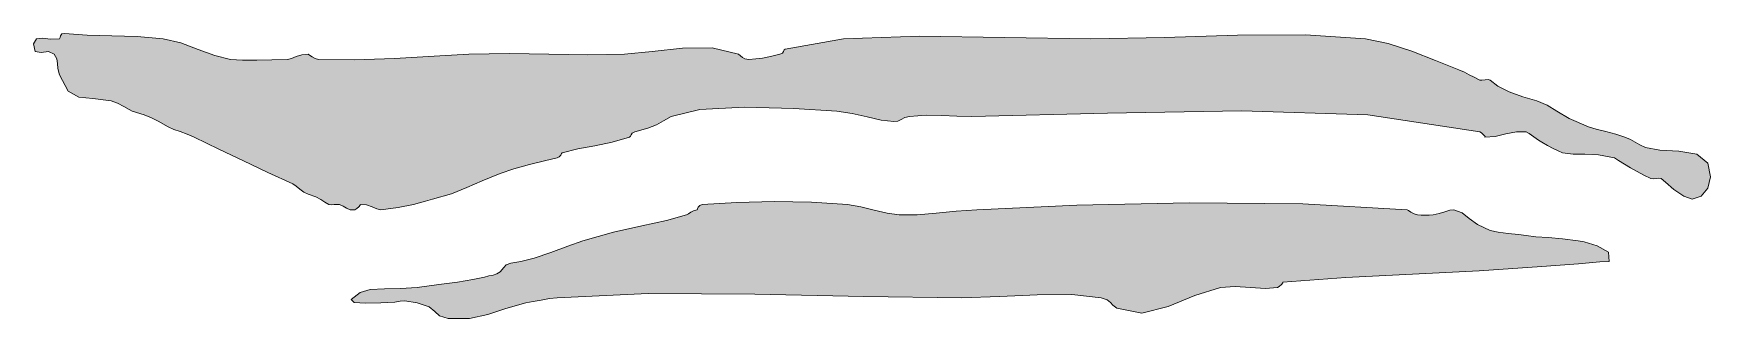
# Model space of a CAD drawing. Header units: inches. Extents: x -600 to 863, y -502 to 873.
# Drawn here: x -133.06 to -98.81, y -32.18 to -26.36 of the extents above; entities that cross this region are included whole.
import ezdxf

# ---------------------------------------------------------------- set-up
doc = ezdxf.new("R2010")
doc.units = ezdxf.units.IN
doc.header["$MEASUREMENT"] = 0
doc.layers.add('Layer 1', color=7, linetype='Continuous')

msp = doc.modelspace()

# ---------------------------------------------------------------- hatches: boundary and pattern name
at = {"layer": 'Layer 1', "true_color": 0xffffff}
for points in [[(-132.536, -26.466), (-132.522, -26.444), (-132.512, -26.405), (-132.488, -26.369), (-132.43, -26.359), (-131.967, -26.396), (-131.467, -26.408), (-130.946, -26.422), (-130.418, -26.466), (-130.056, -26.553), (-129.701, -26.684), (-129.36, -26.812), (-129.042, -26.889), (-128.795, -26.904), (-128.506, -26.904), (-128.194, -26.896), (-127.877, -26.889), (-127.794, -26.87), (-127.699, -26.83), (-127.587, -26.794), (-127.453, -26.783), (-127.427, -26.799), (-127.375, -26.835), (-127.309, -26.871), (-127.241, -26.889), (-126.51, -26.899), (-125.69, -26.869), (-124.879, -26.823), (-124.171, -26.783), (-123.345, -26.769), (-122.537, -26.781), (-121.752, -26.795), (-120.995, -26.783), (-120.426, -26.727), (-119.809, -26.656), (-119.203, -26.649), (-118.665, -26.783), (-118.622, -26.813), (-118.584, -26.85), (-118.534, -26.879), (-118.453, -26.889), (-118.312, -26.88), (-118.171, -26.861), (-118.011, -26.829), (-117.818, -26.783), (-117.768, -26.759), (-117.744, -26.727), (-117.73, -26.696), (-117.712, -26.678), (-116.518, -26.468), (-114.969, -26.415), (-113.229, -26.44), (-111.465, -26.466), (-109.959, -26.438), (-108.474, -26.393), (-107.081, -26.384), (-105.854, -26.466), (-105.392, -26.563), (-104.913, -26.72), (-104.427, -26.908), (-103.948, -27.101), (-103.834, -27.15), (-103.736, -27.201), (-103.638, -27.254), (-103.524, -27.312), (-103.478, -27.316), (-103.413, -27.309), (-103.351, -27.302), (-103.312, -27.312), (-103.155, -27.438), (-102.921, -27.553), (-102.645, -27.652), (-102.359, -27.736), (-102.142, -27.824), (-101.947, -27.945), (-101.694, -28.094), (-101.301, -28.266), (-101.142, -28.313), (-100.947, -28.362), (-100.744, -28.416), (-100.56, -28.478), (-100.446, -28.528), (-100.347, -28.579), (-100.249, -28.632), (-100.136, -28.689), (-99.843, -28.743), (-99.454, -28.764), (-99.087, -28.826), (-98.865, -29.007), (-98.81, -29.286), (-98.863, -29.521), (-98.998, -29.684), (-99.183, -29.748), (-99.354, -29.687), (-99.555, -29.545), (-99.728, -29.399), (-99.818, -29.324), (-99.867, -29.315), (-99.922, -29.32), (-99.979, -29.327), (-100.03, -29.324), (-100.17, -29.252), (-100.44, -29.102), (-100.69, -28.957), (-100.771, -28.901), (-101.1, -28.836), (-101.378, -28.825), (-101.617, -28.826), (-101.83, -28.795), (-101.92, -28.76), (-102.024, -28.708), (-102.136, -28.646), (-102.253, -28.583), (-102.319, -28.54), (-102.417, -28.47), (-102.513, -28.404), (-102.571, -28.371), (-102.771, -28.369), (-102.987, -28.412), (-103.207, -28.463), (-103.418, -28.478), (-103.415, -28.463), (-103.445, -28.429), (-103.488, -28.392), (-103.524, -28.371), (-105.81, -28.022), (-108.389, -27.938), (-111.129, -27.99), (-113.9, -28.054), (-114.204, -28.047), (-114.513, -28.032), (-114.833, -28.028), (-115.171, -28.054), (-115.268, -28.079), (-115.342, -28.115), (-115.41, -28.148), (-115.489, -28.16), (-115.751, -28.127), (-116.038, -28.062), (-116.341, -27.994), (-116.653, -27.948), (-117.533, -27.891), (-118.54, -27.867), (-119.451, -27.909), (-120.042, -28.054), (-120.196, -28.146), (-120.338, -28.224), (-120.518, -28.296), (-120.783, -28.371), (-120.834, -28.396), (-120.856, -28.428), (-120.869, -28.458), (-120.889, -28.478), (-121.246, -28.582), (-121.601, -28.655), (-121.943, -28.719), (-122.265, -28.795), (-122.277, -28.811), (-122.296, -28.843), (-122.327, -28.878), (-122.371, -28.901), (-122.63, -28.964), (-122.936, -29.039), (-123.251, -29.125), (-123.536, -29.219), (-123.899, -29.367), (-124.211, -29.506), (-124.529, -29.633), (-124.912, -29.748), (-125.056, -29.789), (-125.301, -29.854), (-125.617, -29.918), (-125.971, -29.96), (-126.05, -29.942), (-126.146, -29.9), (-126.261, -29.861), (-126.395, -29.854), (-126.394, -29.867), (-126.422, -29.901), (-126.463, -29.938), (-126.5, -29.96), (-126.596, -29.963), (-126.673, -29.931), (-126.743, -29.887), (-126.818, -29.854), (-126.869, -29.851), (-126.925, -29.857), (-126.98, -29.862), (-127.03, -29.854), (-127.115, -29.806), (-127.193, -29.751), (-127.296, -29.694), (-127.453, -29.643), (-127.542, -29.602), (-127.626, -29.539), (-127.703, -29.476), (-127.771, -29.431), (-128.278, -29.197), (-128.778, -28.961), (-129.278, -28.723), (-129.783, -28.478), (-129.93, -28.414), (-130.068, -28.365), (-130.196, -28.32), (-130.312, -28.266), (-130.519, -28.148), (-130.655, -28.08), (-130.805, -28.024), (-131.053, -27.948), (-131.114, -27.915), (-131.222, -27.851), (-131.351, -27.782), (-131.477, -27.736), (-131.851, -27.689), (-132.138, -27.659), (-132.36, -27.536), (-132.536, -27.207), (-132.566, -27.077), (-132.576, -26.973), (-132.592, -26.879), (-132.641, -26.783), (-132.762, -26.73), (-132.912, -26.745), (-133.033, -26.726), (-133.065, -26.571), (-133.005, -26.468), (-132.883, -26.455), (-132.719, -26.475)], [(-119.512, -29.96), (-119.503, -29.943), (-119.486, -29.908), (-119.456, -29.873), (-119.406, -29.854), (-118.698, -29.812), (-117.939, -29.793), (-117.172, -29.805), (-116.441, -29.854), (-116.168, -29.9), (-115.894, -29.969), (-115.629, -30.031), (-115.383, -30.065), (-115.014, -30.062), (-114.626, -30.033), (-114.221, -29.993), (-113.794, -29.96), (-111.756, -29.869), (-109.46, -29.818), (-107.134, -29.838), (-105.006, -29.96), (-104.98, -29.976), (-104.927, -30.01), (-104.86, -30.045), (-104.794, -30.065), (-104.718, -30.071), (-104.636, -30.072), (-104.554, -30.07), (-104.477, -30.065), (-104.35, -30.041), (-104.234, -30.002), (-104.133, -29.968), (-104.054, -29.96), (-103.882, -30.027), (-103.739, -30.138), (-103.568, -30.266), (-103.312, -30.383), (-103.149, -30.419), (-102.939, -30.447), (-102.731, -30.47), (-102.571, -30.489), (-102.377, -30.512), (-102.125, -30.531), (-101.833, -30.557), (-101.512, -30.595), (-101.387, -30.619), (-101.121, -30.696), (-100.893, -30.828), (-100.877, -31.019), (-101.069, -31.029), (-101.508, -31.064), (-101.976, -31.102), (-102.253, -31.124), (-103.537, -31.207), (-104.895, -31.275), (-106.256, -31.348), (-107.547, -31.442), (-107.545, -31.456), (-107.575, -31.49), (-107.617, -31.527), (-107.653, -31.548), (-107.902, -31.568), (-108.204, -31.551), (-108.521, -31.531), (-108.818, -31.548), (-109.34, -31.713), (-109.886, -31.939), (-110.428, -32.076), (-110.936, -31.972), (-111.015, -31.911), (-111.066, -31.854), (-111.131, -31.803), (-111.253, -31.76), (-111.857, -31.691), (-112.562, -31.699), (-113.328, -31.736), (-114.112, -31.76), (-116.103, -31.731), (-118.329, -31.684), (-120.511, -31.674), (-122.371, -31.76), (-122.522, -31.778), (-122.692, -31.806), (-122.861, -31.837), (-123.006, -31.865), (-123.42, -31.979), (-123.788, -32.101), (-124.162, -32.184), (-124.594, -32.184), (-124.775, -32.128), (-124.867, -32.041), (-124.981, -31.945), (-125.229, -31.865), (-125.479, -31.826), (-125.577, -31.83), (-125.687, -31.852), (-125.971, -31.865), (-126.283, -31.868), (-126.513, -31.856), (-126.577, -31.796), (-126.395, -31.654), (-126.186, -31.594), (-125.899, -31.576), (-125.57, -31.571), (-125.229, -31.548), (-124.785, -31.489), (-124.402, -31.438), (-124.089, -31.387), (-123.853, -31.336), (-123.761, -31.315), (-123.677, -31.299), (-123.602, -31.274), (-123.536, -31.23), (-123.458, -31.143), (-123.41, -31.088), (-123.318, -31.051), (-123.112, -31.019), (-122.837, -30.953), (-122.499, -30.836), (-122.149, -30.704), (-121.841, -30.595), (-121.22, -30.422), (-120.641, -30.291), (-120.133, -30.18), (-119.724, -30.065), (-119.683, -30.043), (-119.639, -30.013), (-119.585, -29.982)]]:
    msp.add_hatch(color=7, dxfattribs=at).paths.add_polyline_path(points)

# ---------------------------------------------------------------- linework, layer by layer
at = {"layer": 'Layer 1', "lineweight": 0}
for points in [[(-132.536, -26.466), (-132.522, -26.444), (-132.512, -26.405), (-132.488, -26.369), (-132.43, -26.359), (-131.967, -26.396), (-131.467, -26.408), (-130.946, -26.422), (-130.418, -26.466), (-130.056, -26.553), (-129.701, -26.684), (-129.36, -26.812), (-129.042, -26.889), (-128.795, -26.904), (-128.506, -26.904), (-128.194, -26.896), (-127.877, -26.889), (-127.794, -26.87), (-127.699, -26.83), (-127.587, -26.794), (-127.453, -26.783), (-127.427, -26.799), (-127.375, -26.835), (-127.309, -26.871), (-127.241, -26.889), (-126.51, -26.899), (-125.69, -26.869), (-124.879, -26.823), (-124.171, -26.783), (-123.345, -26.769), (-122.537, -26.781), (-121.752, -26.795), (-120.995, -26.783), (-120.426, -26.727), (-119.809, -26.656), (-119.203, -26.649), (-118.665, -26.783), (-118.622, -26.813), (-118.584, -26.85), (-118.534, -26.879), (-118.453, -26.889), (-118.312, -26.88), (-118.171, -26.861), (-118.011, -26.829), (-117.818, -26.783), (-117.768, -26.759), (-117.744, -26.727), (-117.73, -26.696), (-117.712, -26.678), (-116.518, -26.468), (-114.969, -26.415), (-113.229, -26.44), (-111.465, -26.466), (-109.959, -26.438), (-108.474, -26.393), (-107.081, -26.384), (-105.854, -26.466), (-105.392, -26.563), (-104.913, -26.72), (-104.427, -26.908), (-103.948, -27.101), (-103.834, -27.15), (-103.736, -27.201), (-103.638, -27.254), (-103.524, -27.312), (-103.478, -27.316), (-103.413, -27.309), (-103.351, -27.302), (-103.312, -27.312), (-103.155, -27.438), (-102.921, -27.553), (-102.645, -27.652), (-102.359, -27.736), (-102.142, -27.824), (-101.947, -27.945), (-101.694, -28.094), (-101.301, -28.266), (-101.142, -28.313), (-100.947, -28.362), (-100.744, -28.416), (-100.56, -28.478), (-100.446, -28.528), (-100.347, -28.579), (-100.249, -28.632), (-100.136, -28.689), (-99.843, -28.743), (-99.454, -28.764), (-99.087, -28.826), (-98.865, -29.007), (-98.81, -29.286), (-98.863, -29.521), (-98.998, -29.684), (-99.183, -29.748), (-99.354, -29.687), (-99.555, -29.545), (-99.728, -29.399), (-99.818, -29.324), (-99.867, -29.315), (-99.922, -29.32), (-99.979, -29.327), (-100.03, -29.324), (-100.17, -29.252), (-100.44, -29.102), (-100.69, -28.957), (-100.771, -28.901), (-101.1, -28.836), (-101.378, -28.825), (-101.617, -28.826), (-101.83, -28.795), (-101.92, -28.76), (-102.024, -28.708), (-102.136, -28.646), (-102.253, -28.583), (-102.319, -28.54), (-102.417, -28.47), (-102.513, -28.404), (-102.571, -28.371), (-102.771, -28.369), (-102.987, -28.412), (-103.207, -28.463), (-103.418, -28.478), (-103.415, -28.463), (-103.445, -28.429), (-103.488, -28.392), (-103.524, -28.371), (-105.81, -28.022), (-108.389, -27.938), (-111.129, -27.99), (-113.9, -28.054), (-114.204, -28.047), (-114.513, -28.032), (-114.833, -28.028), (-115.171, -28.054), (-115.268, -28.079), (-115.342, -28.115), (-115.41, -28.148), (-115.489, -28.16), (-115.751, -28.127), (-116.038, -28.062), (-116.341, -27.994), (-116.653, -27.948), (-117.533, -27.891), (-118.54, -27.867), (-119.451, -27.909), (-120.042, -28.054), (-120.196, -28.146), (-120.338, -28.224), (-120.518, -28.296), (-120.783, -28.371), (-120.834, -28.396), (-120.856, -28.428), (-120.869, -28.458), (-120.889, -28.478), (-121.246, -28.582), (-121.601, -28.655), (-121.943, -28.719), (-122.265, -28.795), (-122.277, -28.811), (-122.296, -28.843), (-122.327, -28.878), (-122.371, -28.901), (-122.63, -28.964), (-122.936, -29.039), (-123.251, -29.125), (-123.536, -29.219), (-123.899, -29.367), (-124.211, -29.506), (-124.529, -29.633), (-124.912, -29.748), (-125.056, -29.789), (-125.301, -29.854), (-125.617, -29.918), (-125.971, -29.96), (-126.05, -29.942), (-126.146, -29.9), (-126.261, -29.861), (-126.395, -29.854), (-126.394, -29.867), (-126.422, -29.901), (-126.463, -29.938), (-126.5, -29.96), (-126.596, -29.963), (-126.673, -29.931), (-126.743, -29.887), (-126.818, -29.854), (-126.869, -29.851), (-126.925, -29.857), (-126.98, -29.862), (-127.03, -29.854), (-127.115, -29.806), (-127.193, -29.751), (-127.296, -29.694), (-127.453, -29.643), (-127.542, -29.602), (-127.626, -29.539), (-127.703, -29.476), (-127.771, -29.431), (-128.278, -29.197), (-128.778, -28.961), (-129.278, -28.723), (-129.783, -28.478), (-129.93, -28.414), (-130.068, -28.365), (-130.196, -28.32), (-130.312, -28.266), (-130.519, -28.148), (-130.655, -28.08), (-130.805, -28.024), (-131.053, -27.948), (-131.114, -27.915), (-131.222, -27.851), (-131.351, -27.782), (-131.477, -27.736), (-131.851, -27.689), (-132.138, -27.659), (-132.36, -27.536), (-132.536, -27.207), (-132.566, -27.077), (-132.576, -26.973), (-132.592, -26.879), (-132.641, -26.783), (-132.762, -26.73), (-132.912, -26.745), (-133.033, -26.726), (-133.065, -26.571), (-133.005, -26.468), (-132.883, -26.455), (-132.719, -26.475), (-132.536, -26.466), (-132.536, -26.466)], [(-119.512, -29.96), (-119.503, -29.943), (-119.486, -29.908), (-119.456, -29.873), (-119.406, -29.854), (-118.698, -29.812), (-117.939, -29.793), (-117.172, -29.805), (-116.441, -29.854), (-116.168, -29.9), (-115.894, -29.969), (-115.629, -30.031), (-115.383, -30.065), (-115.014, -30.062), (-114.626, -30.033), (-114.221, -29.993), (-113.794, -29.96), (-111.756, -29.869), (-109.46, -29.818), (-107.134, -29.838), (-105.006, -29.96), (-104.98, -29.976), (-104.927, -30.01), (-104.86, -30.045), (-104.794, -30.065), (-104.718, -30.071), (-104.636, -30.072), (-104.554, -30.07), (-104.477, -30.065), (-104.35, -30.041), (-104.234, -30.002), (-104.133, -29.968), (-104.054, -29.96), (-103.882, -30.027), (-103.739, -30.138), (-103.568, -30.266), (-103.312, -30.383), (-103.149, -30.419), (-102.939, -30.447), (-102.731, -30.47), (-102.571, -30.489), (-102.377, -30.512), (-102.125, -30.531), (-101.833, -30.557), (-101.512, -30.595), (-101.387, -30.619), (-101.121, -30.696), (-100.893, -30.828), (-100.877, -31.019), (-101.069, -31.029), (-101.508, -31.064), (-101.976, -31.102), (-102.253, -31.124), (-103.537, -31.207), (-104.895, -31.275), (-106.256, -31.348), (-107.547, -31.442), (-107.545, -31.456), (-107.575, -31.49), (-107.617, -31.527), (-107.653, -31.548), (-107.902, -31.568), (-108.204, -31.551), (-108.521, -31.531), (-108.818, -31.548), (-109.34, -31.713), (-109.886, -31.939), (-110.428, -32.076), (-110.936, -31.972), (-111.015, -31.911), (-111.066, -31.854), (-111.131, -31.803), (-111.253, -31.76), (-111.857, -31.691), (-112.562, -31.699), (-113.328, -31.736), (-114.112, -31.76), (-116.103, -31.731), (-118.329, -31.684), (-120.511, -31.674), (-122.371, -31.76), (-122.522, -31.778), (-122.692, -31.806), (-122.861, -31.837), (-123.006, -31.865), (-123.42, -31.979), (-123.788, -32.101), (-124.162, -32.184), (-124.594, -32.184), (-124.775, -32.128), (-124.867, -32.041), (-124.981, -31.945), (-125.229, -31.865), (-125.479, -31.826), (-125.577, -31.83), (-125.687, -31.852), (-125.971, -31.865), (-126.283, -31.868), (-126.513, -31.856), (-126.577, -31.796), (-126.395, -31.654), (-126.186, -31.594), (-125.899, -31.576), (-125.57, -31.571), (-125.229, -31.548), (-124.785, -31.489), (-124.402, -31.438), (-124.089, -31.387), (-123.853, -31.336), (-123.761, -31.315), (-123.677, -31.299), (-123.602, -31.274), (-123.536, -31.23), (-123.458, -31.143), (-123.41, -31.088), (-123.318, -31.051), (-123.112, -31.019), (-122.837, -30.953), (-122.499, -30.836), (-122.149, -30.704), (-121.841, -30.595), (-121.22, -30.422), (-120.641, -30.291), (-120.133, -30.18), (-119.724, -30.065), (-119.683, -30.043), (-119.639, -30.013), (-119.585, -29.982), (-119.512, -29.96), (-119.512, -29.96)]]:
    msp.add_lwpolyline(points, dxfattribs=at)

doc.saveas('drawing.dxf')
